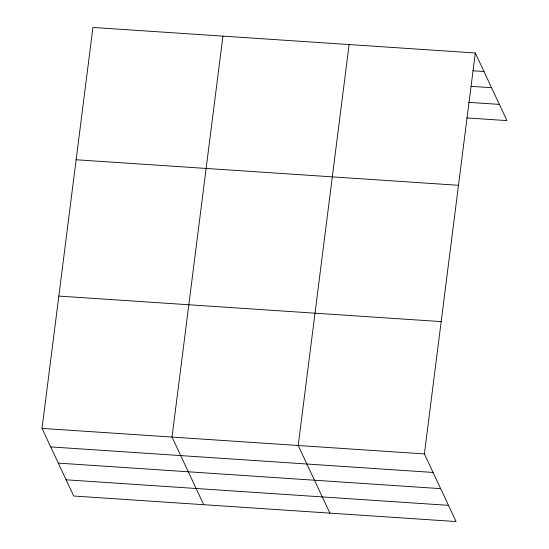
<?xml version="1.0" encoding="UTF-8"?>
<svg xmlns="http://www.w3.org/2000/svg" width="549" height="549" viewBox="0 0 549 549"><rect width="100%" height="100%" fill="white"/><g stroke="black" fill="none" stroke-linecap="round" stroke-linejoin="round"><path stroke-width="0.82" d="M475.29 52.979L424.384 453.927L456.068 521.55L73.71 496.022L42.026 428.392L92.932 27.45L475.29 52.979L506.974 120.608L466.904 117.932M222.935 36.131L172.029 437.073L203.706 504.703M349.116 44.558L298.21 445.5L329.887 513.123M472.881 70.759L483.964 71.494M471.097 86.337L491.561 87.703M468.688 102.347L499.377 104.399M76.139 159.759L458.49 185.294M58.825 296.083L441.183 321.611M42.026 428.392L424.384 453.927M50.7 446.907L433.058 472.442M58.297 463.116L440.655 488.644M66.113 479.812L448.471 505.341"/></g></svg>
